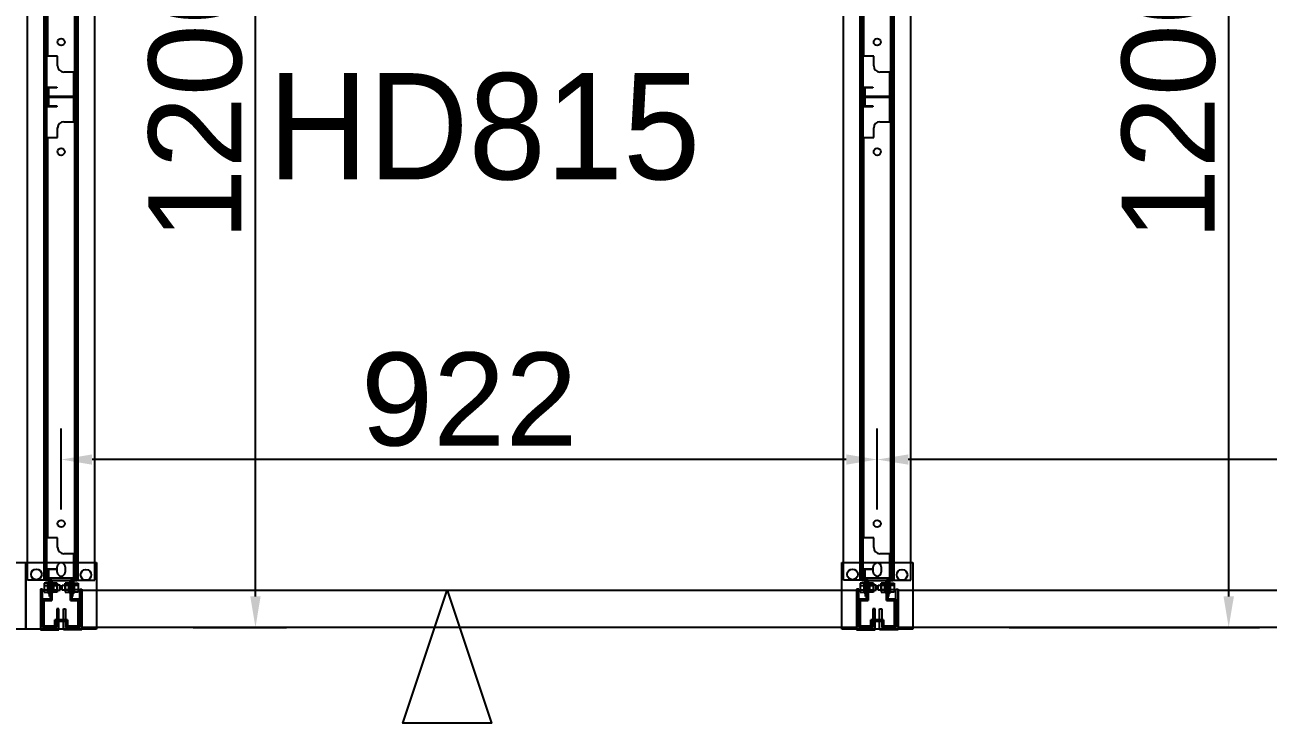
# Model space of a CAD drawing. Header units: millimetres. Extents: x 15382 to 37298, y 7351 to 31127.
# Drawn here: x 28447 to 29852, y 25556 to 26345 of the extents above; entities that cross this region are included whole.
import ezdxf

# ---------------------------------------------------------------- set-up
doc = ezdxf.new("R2010")
doc.units = ezdxf.units.MM
for name, color, linetype in [('111', 7, 'Continuous'), ('113', 3, 'Continuous'), ('114', 6, 'Continuous'), ('115', 30, 'Continuous'), ('116', 12, 'Continuous'), ('444-1', 30, 'Continuous'), ('444-2', 5, 'Continuous'), ('544-1', 40, 'Continuous'), ('6', 7, 'Continuous'), ('M40', 3, 'Continuous'), ('M6', 7, 'Continuous'), ('動線', 6, 'Continuous'), ('文字', 7, 'Continuous'), ('標註', 252, 'Continuous')]:
    doc.layers.add(name, color=color, linetype=linetype)
doc.styles.get("Standard").update_dxf_attribs({"font": 'arial.ttf'})
doc.styles.add('新細明體', font='')
doc.styles.get('新細明體').set_extended_font_data('PMingLiU')
doc.dimstyles.new('ISO-25', dxfattribs={"dimtxt": 2.5, "dimasz": 2.5, "dimexe": 1.25, "dimexo": 0.625, "dimtad": 1, "dimtxsty": 'Standard', "dimcen": 2.5, "dimadec": 0, "dimazin": 0, "dimtfac": 1, "dimtmove": 0, "dimatfit": 3, "dimfxl": 1, "dimarcsym": 0})

# ---------------------------------------------------------------- blocks, each defined once
blk = doc.blocks.new('*D15')
at = {"layer": 'Defpoints', "color": 0, "transparency": 16777216}
for p in [(29552.1, 26864.5), (29807, 26864.5), (29552.1, 25664.5)]:
    blk.add_point(p, dxfattribs=at)
at = {"layer": '標註', "color": 0, "lineweight": -2, "transparency": 16777216}
for p, q in [((29559.1, 26864.5), (29842, 26864.5)), ((29807, 25699.5), (29807, 26829.5)), ((29559.1, 25664.5), (29842, 25664.5))]:
    blk.add_line(p, q, dxfattribs=at)
at = {"layer": '標註', "color": 0, "transparency": 16777216}
for points in [[(29801.2, 26829.5), (29812.9, 26829.5), (29807, 26864.5)], [(29801.2, 25699.5), (29812.9, 25699.5), (29807, 25664.5)]]:
    blk.add_solid(points, dxfattribs=at)
at = {"layer": '標註', "color": 0, "transparency": 16777216, "insert": (29739.4, 26264.5), "char_height": 105, "attachment_point": 5, "rotation": 90}
blk.add_mtext('1200', dxfattribs=at)
blk = doc.blocks.new('*D16')
at = {"layer": 'Defpoints', "color": 0, "transparency": 16777216}
for p in [(29410, 25854.2), (29410, 25790.7), (31202, 25790.7)]:
    blk.add_point(p, dxfattribs=at)
at = {"layer": '標註', "color": 0, "lineweight": -2, "transparency": 16777216}
for p, q in [((29410, 25797.7), (29410, 25889.2)), ((31202, 25797.7), (31202, 25889.2)), ((31167, 25854.2), (29445, 25854.2))]:
    blk.add_line(p, q, dxfattribs=at)
at = {"layer": '標註', "color": 0, "transparency": 16777216}
for points in [[(29445, 25860), (29445, 25848.4), (29410, 25854.2)], [(31167, 25860), (31167, 25848.4), (31202, 25854.2)]]:
    blk.add_solid(points, dxfattribs=at)
at = {"layer": '標註', "color": 0, "transparency": 16777216, "insert": (30306, 25921.8), "char_height": 105, "attachment_point": 5}
blk.add_mtext('1792', dxfattribs=at)
blk = doc.blocks.new('*D11')
at = {"layer": 'Defpoints', "color": 0, "transparency": 16777216}
for p in [(28630.1, 26864.5), (28707.5, 26864.5), (28630.1, 25664.5)]:
    blk.add_point(p, dxfattribs=at)
at = {"layer": '標註', "color": 0, "lineweight": -2, "transparency": 16777216}
for p, q in [((28637.1, 26864.5), (28742.5, 26864.5)), ((28707.5, 25699.5), (28707.5, 26829.5)), ((28637.1, 25664.5), (28742.5, 25664.5))]:
    blk.add_line(p, q, dxfattribs=at)
at = {"layer": '標註', "color": 0, "transparency": 16777216}
for points in [[(28701.7, 26829.5), (28713.3, 26829.5), (28707.5, 26864.5)], [(28701.7, 25699.5), (28713.3, 25699.5), (28707.5, 25664.5)]]:
    blk.add_solid(points, dxfattribs=at)
at = {"layer": '標註', "color": 0, "transparency": 16777216, "insert": (28639.9, 26264.5), "char_height": 105, "attachment_point": 5, "rotation": 90}
blk.add_mtext('1200', dxfattribs=at)
blk = doc.blocks.new('*D12')
at = {"layer": 'Defpoints', "color": 0, "transparency": 16777216}
for p in [(28488, 25854.2), (28488, 25790.7), (29410, 25790.7)]:
    blk.add_point(p, dxfattribs=at)
at = {"layer": '標註', "color": 0, "lineweight": -2, "transparency": 16777216}
for p, q in [((28488, 25797.7), (28488, 25889.2)), ((29410, 25797.7), (29410, 25889.2)), ((29375, 25854.2), (28523, 25854.2))]:
    blk.add_line(p, q, dxfattribs=at)
at = {"layer": '標註', "color": 0, "transparency": 16777216}
for points in [[(28523, 25860), (28523, 25848.4), (28488, 25854.2)], [(29375, 25860), (29375, 25848.4), (29410, 25854.2)]]:
    blk.add_solid(points, dxfattribs=at)
at = {"layer": '標註', "color": 0, "transparency": 16777216, "insert": (28949, 25921.8), "char_height": 105, "attachment_point": 5}
blk.add_mtext('922', dxfattribs=at)

msp = doc.modelspace()

# ---------------------------------------------------------------- linework, layer by layer
at = {"layer": '111'}
for p, q in [((28470.386, 26811.468), (28470.386, 25717.468)), ((28505.586, 25717.468), (28505.586, 26811.468)), ((29392.386, 26811.468), (29392.386, 25717.468)), ((29427.586, 25717.468), (29427.586, 26811.468)), ((28483.486, 25726.968), (28483.486, 25732.968)), ((28487.986, 25737.468), (28487.986, 25737.468)), ((28492.486, 25732.968), (28492.486, 25726.968)), ((29405.486, 25726.968), (29405.486, 25732.968)), ((29409.986, 25737.468), (29409.986, 25737.468)), ((29414.486, 25732.968), (29414.486, 25726.968)), ((28487.986, 25722.468), (28487.986, 25722.468)), ((29409.986, 25722.468), (29409.986, 25722.468)), ((28470.386, 25717.468), (28505.586, 25717.468)), ((29392.386, 25717.468), (29427.586, 25717.468))]:
    msp.add_line(p, q, dxfattribs=at)
for centre, start, end in [((28487.986, 25732.968), 90, 180), ((28487.986, 25732.968), 0, 90), ((29409.986, 25732.968), 90, 180), ((29409.986, 25732.968), 0, 90), ((28487.986, 25726.968), 180, 270), ((28487.986, 25726.968), 270, 0), ((29409.986, 25726.968), 180, 270), ((29409.986, 25726.968), 270, 0)]:
    msp.add_arc(centre, 4.5, start, end, dxfattribs=at)
at = {"layer": '113'}
for p, q in [((28367.986, 25737.736), (28447.986, 25737.736)), ((28447.986, 25737.736), (28447.986, 25662.736)), ((28447.986, 25737.736), (28527.986, 25737.736)), ((28447.986, 25662.736), (28447.986, 25737.736)), ((28527.986, 25737.736), (28527.986, 25662.736)), ((29369.986, 25737.736), (29449.986, 25737.736)), ((29369.986, 25662.736), (29369.986, 25737.736)), ((29449.986, 25737.736), (29449.986, 25662.736)), ((28447.986, 25662.736), (28367.986, 25662.736)), ((28527.986, 25662.736), (28447.986, 25662.736)), ((29449.986, 25662.736), (29369.986, 25662.736))]:
    msp.add_line(p, q, dxfattribs=at)
at = {"layer": '113', "lineweight": -3}
for centre in [(28459.986, 25724.468), (28515.986, 25723.968), (29381.986, 25724.468), (29437.986, 25723.968)]:
    msp.add_circle(centre, 6, dxfattribs=at)
at = {"layer": '114'}
for points in [[(28511.486, 25706.468), (29386.486, 25706.468), (29386.486, 25664.468), (28511.486, 25664.468)], [(29433.486, 25706.468), (31178.486, 25706.468), (31178.486, 25664.468), (29433.486, 25664.468)]]:
    msp.add_lwpolyline(points, close=True, dxfattribs=at)
at = {"layer": '115'}
for p, q in [((28449.986, 25717.968), (28449.986, 26810.968)), ((28468.786, 25717.968), (28468.786, 26810.968)), ((28469.986, 26809.768), (28469.986, 25719.168)), ((28469.986, 26809.768), (28469.986, 25719.168)), ((28505.986, 26809.768), (28505.986, 25719.168)), ((28505.986, 26809.768), (28505.986, 25719.168)), ((28507.186, 25717.968), (28507.186, 26810.968)), ((28525.986, 25717.968), (28525.986, 26810.968)), ((29371.986, 25717.968), (29371.986, 26810.968)), ((29390.786, 25717.968), (29390.786, 26810.968)), ((29391.986, 26809.768), (29391.986, 25719.168)), ((29391.986, 26809.768), (29391.986, 25719.168)), ((29427.986, 26809.768), (29427.986, 25719.168)), ((29427.986, 26809.768), (29427.986, 25719.168)), ((29429.186, 25717.968), (29429.186, 26810.968)), ((29447.986, 25717.968), (29447.986, 26810.968)), ((28469.986, 25719.168), (28475.986, 25719.168)), ((28469.986, 25719.168), (28475.986, 25719.168)), ((28475.986, 25719.168), (28475.986, 25699.468)), ((28475.986, 25719.168), (28475.986, 25699.468)), ((28505.986, 25719.168), (28499.986, 25719.168)), ((28499.986, 25719.168), (28499.986, 25699.468)), ((28505.986, 25719.168), (28499.986, 25719.168)), ((28499.986, 25719.168), (28499.986, 25699.468)), ((29391.986, 25719.168), (29397.986, 25719.168)), ((29391.986, 25719.168), (29397.986, 25719.168)), ((29397.986, 25719.168), (29397.986, 25699.468)), ((29397.986, 25719.168), (29397.986, 25699.468)), ((29427.986, 25719.168), (29421.986, 25719.168)), ((29421.986, 25719.168), (29421.986, 25699.468)), ((29427.986, 25719.168), (29421.986, 25719.168)), ((29421.986, 25719.168), (29421.986, 25699.468)), ((28474.786, 25717.968), (28449.986, 25717.968)), ((28474.786, 25717.968), (28468.786, 25717.968)), ((28474.786, 25699.468), (28474.786, 25717.968)), ((28474.786, 25699.468), (28474.786, 25717.968)), ((28501.186, 25699.468), (28501.186, 25717.968)), ((28501.186, 25717.968), (28507.186, 25717.968)), ((28501.186, 25699.468), (28501.186, 25717.968)), ((28501.186, 25717.968), (28525.986, 25717.968)), ((29396.786, 25717.968), (29371.986, 25717.968)), ((29396.786, 25717.968), (29390.786, 25717.968)), ((29396.786, 25699.468), (29396.786, 25717.968)), ((29396.786, 25699.468), (29396.786, 25717.968)), ((29423.186, 25699.468), (29423.186, 25717.968)), ((29423.186, 25717.968), (29429.186, 25717.968)), ((29423.186, 25699.468), (29423.186, 25717.968)), ((29423.186, 25717.968), (29447.986, 25717.968)), ((28475.986, 25699.468), (28474.786, 25699.468)), ((28475.986, 25699.468), (28474.786, 25699.468)), ((28499.986, 25699.468), (28501.186, 25699.468)), ((28499.986, 25699.468), (28501.186, 25699.468)), ((29397.986, 25699.468), (29396.786, 25699.468)), ((29397.986, 25699.468), (29396.786, 25699.468)), ((29421.986, 25699.468), (29423.186, 25699.468)), ((29421.986, 25699.468), (29423.186, 25699.468))]:
    msp.add_line(p, q, dxfattribs=at)
at = {"layer": '115', "lineweight": -3}
for p, q in [((28474.786, 25705.968), (28474.786, 25712.968)), ((28474.786, 25712.968), (28475.986, 25712.968)), ((28474.786, 25709.468), (28474.786, 25712.968)), ((28474.786, 25712.968), (28475.986, 25712.968)), ((28475.986, 25709.468), (28474.786, 25709.468)), ((28475.986, 25705.968), (28474.786, 25705.968)), ((28475.986, 25712.968), (28475.986, 25705.968)), ((28475.986, 25712.968), (28475.986, 25709.468)), ((28501.186, 25712.968), (28499.986, 25712.968)), ((28499.986, 25712.968), (28499.986, 25705.968)), ((28501.186, 25712.968), (28499.986, 25712.968)), ((28499.986, 25712.968), (28499.986, 25709.468)), ((28499.986, 25709.468), (28501.186, 25709.468)), ((28499.986, 25705.968), (28501.186, 25705.968)), ((28501.186, 25705.968), (28501.186, 25712.968)), ((28501.186, 25709.468), (28501.186, 25712.968)), ((29396.786, 25705.968), (29396.786, 25712.968)), ((29396.786, 25712.968), (29397.986, 25712.968)), ((29396.786, 25709.468), (29396.786, 25712.968)), ((29396.786, 25712.968), (29397.986, 25712.968)), ((29397.986, 25709.468), (29396.786, 25709.468)), ((29397.986, 25705.968), (29396.786, 25705.968)), ((29397.986, 25712.968), (29397.986, 25705.968)), ((29397.986, 25712.968), (29397.986, 25709.468)), ((29423.186, 25712.968), (29421.986, 25712.968)), ((29421.986, 25712.968), (29421.986, 25705.968)), ((29423.186, 25712.968), (29421.986, 25712.968)), ((29421.986, 25712.968), (29421.986, 25709.468)), ((29421.986, 25709.468), (29423.186, 25709.468)), ((29421.986, 25705.968), (29423.186, 25705.968)), ((29423.186, 25705.968), (29423.186, 25712.968)), ((29423.186, 25709.468), (29423.186, 25712.968))]:
    msp.add_line(p, q, dxfattribs=at)
at = {"layer": '116'}
for p, q in [((28466.986, 25707.968), (28464.486, 25707.968)), ((28464.486, 25707.968), (28464.486, 25661.968)), ((28466.986, 25664.468), (28466.986, 25707.968)), ((28508.986, 25664.468), (28508.986, 25707.968)), ((28508.986, 25707.968), (28511.486, 25707.968)), ((28511.486, 25707.968), (28511.486, 25661.968)), ((29388.986, 25707.968), (29386.486, 25707.968)), ((29386.486, 25707.968), (29386.486, 25661.968)), ((29388.986, 25664.468), (29388.986, 25707.968)), ((29430.986, 25664.468), (29430.986, 25707.968)), ((29430.986, 25707.968), (29433.486, 25707.968)), ((29433.486, 25707.968), (29433.486, 25661.968)), ((28466.986, 25685.446), (28464.486, 25685.446)), ((28466.986, 25680.468), (28464.486, 25680.468)), ((28485.486, 25685.468), (28482.986, 25685.468)), ((28482.986, 25685.468), (28482.986, 25664.468)), ((28485.486, 25661.968), (28485.486, 25685.468)), ((28490.486, 25661.968), (28490.486, 25685.468)), ((28490.486, 25685.468), (28492.986, 25685.468)), ((28492.986, 25685.468), (28492.986, 25664.468)), ((28508.986, 25685.446), (28511.486, 25685.446)), ((28508.986, 25680.468), (28511.486, 25680.468)), ((29388.986, 25685.446), (29386.486, 25685.446)), ((29388.986, 25680.468), (29386.486, 25680.468)), ((29407.486, 25685.468), (29404.986, 25685.468)), ((29404.986, 25685.468), (29404.986, 25664.468)), ((29407.486, 25661.968), (29407.486, 25685.468)), ((29412.486, 25661.968), (29412.486, 25685.468)), ((29412.486, 25685.468), (29414.986, 25685.468)), ((29414.986, 25685.468), (29414.986, 25664.468)), ((29430.986, 25685.446), (29433.486, 25685.446)), ((29430.986, 25680.468), (29433.486, 25680.468)), ((28466.986, 25675.49), (28464.486, 25675.49)), ((28464.486, 25661.968), (28483.986, 25661.968)), ((28482.986, 25664.468), (28466.986, 25664.468)), ((28482.986, 25661.968), (28485.486, 25661.968)), ((28492.986, 25661.968), (28490.486, 25661.968)), ((28511.486, 25661.968), (28491.986, 25661.968)), ((28492.986, 25664.468), (28508.986, 25664.468)), ((28508.986, 25675.49), (28511.486, 25675.49)), ((29388.986, 25675.49), (29386.486, 25675.49)), ((29386.486, 25661.968), (29405.986, 25661.968)), ((29404.986, 25664.468), (29388.986, 25664.468)), ((29404.986, 25661.968), (29407.486, 25661.968)), ((29414.986, 25661.968), (29412.486, 25661.968)), ((29433.486, 25661.968), (29413.986, 25661.968)), ((29414.986, 25664.468), (29430.986, 25664.468)), ((29430.986, 25675.49), (29433.486, 25675.49))]:
    msp.add_line(p, q, dxfattribs=at)
at = {"layer": '116', "lineweight": -3}
for p, q in [((28466.986, 25685.446), (28464.486, 25685.446)), ((28464.486, 25685.446), (28464.486, 25680.468)), ((28466.986, 25685.446), (28464.486, 25685.446)), ((28464.486, 25685.446), (28464.486, 25675.49)), ((28464.486, 25680.468), (28466.986, 25680.468)), ((28466.986, 25680.468), (28466.986, 25685.446)), ((28466.986, 25675.49), (28466.986, 25685.446)), ((28511.486, 25685.446), (28508.986, 25685.446)), ((28508.986, 25685.446), (28508.986, 25675.49)), ((28511.486, 25685.446), (28508.986, 25685.446)), ((28508.986, 25685.446), (28508.986, 25680.468)), ((28508.986, 25680.468), (28511.486, 25680.468)), ((28511.486, 25675.49), (28511.486, 25685.446)), ((28511.486, 25680.468), (28511.486, 25685.446)), ((29388.986, 25685.446), (29386.486, 25685.446)), ((29386.486, 25685.446), (29386.486, 25680.468)), ((29388.986, 25685.446), (29386.486, 25685.446)), ((29386.486, 25685.446), (29386.486, 25675.49)), ((29386.486, 25680.468), (29388.986, 25680.468)), ((29388.986, 25680.468), (29388.986, 25685.446)), ((29388.986, 25675.49), (29388.986, 25685.446)), ((29433.486, 25685.446), (29430.986, 25685.446)), ((29430.986, 25685.446), (29430.986, 25675.49)), ((29433.486, 25685.446), (29430.986, 25685.446)), ((29430.986, 25685.446), (29430.986, 25680.468)), ((29430.986, 25680.468), (29433.486, 25680.468)), ((29433.486, 25675.49), (29433.486, 25685.446)), ((29433.486, 25680.468), (29433.486, 25685.446)), ((28464.486, 25675.49), (28466.986, 25675.49)), ((28508.986, 25675.49), (28511.486, 25675.49)), ((29386.486, 25675.49), (29388.986, 25675.49)), ((29430.986, 25675.49), (29433.486, 25675.49))]:
    msp.add_line(p, q, dxfattribs=at)
at = {"layer": '444-1'}
for p, q in [((29424.986, 26807.768), (29424.986, 26263.768)), ((29394.986, 26309.768), (29394.986, 26761.768)), ((29405.986, 26309.768), (29394.986, 26309.768)), ((29405.986, 26298.768), (29405.986, 26309.768)), ((29424.186, 26291.768), (29412.986, 26291.768)), ((29424.186, 26264.568), (29424.186, 26291.768)), ((29394.986, 26263.768), (29394.986, 26274.768)), ((29394.986, 26274.768), (29404.986, 26274.768)), ((29404.986, 26273.968), (29395.786, 26273.968)), ((29395.786, 26273.968), (29395.786, 26264.568)), ((29404.986, 26274.768), (29404.986, 26273.968)), ((29424.986, 26263.768), (29394.986, 26263.768)), ((29395.786, 26264.568), (29424.186, 26264.568))]:
    msp.add_line(p, q, dxfattribs=at)
msp.add_circle((29409.986, 26325.768), 4, dxfattribs=at)
msp.add_arc((29412.986, 26298.768), 7, 180, 270, dxfattribs=at)
at = {"layer": '444-2'}
for p, q in [((28502.986, 26807.768), (28502.986, 26263.768)), ((28472.986, 26309.768), (28472.986, 26761.768)), ((28483.986, 26309.768), (28472.986, 26309.768)), ((28483.986, 26298.768), (28483.986, 26309.768)), ((28502.186, 26291.768), (28490.986, 26291.768)), ((28502.186, 26264.568), (28502.186, 26291.768)), ((28472.986, 26263.768), (28472.986, 26274.768)), ((28472.986, 26274.768), (28482.986, 26274.768)), ((28482.986, 26273.968), (28473.786, 26273.968)), ((28473.786, 26273.968), (28473.786, 26264.568)), ((28482.986, 26274.768), (28482.986, 26273.968)), ((28502.986, 26263.768), (28472.986, 26263.768)), ((28472.986, 26252.768), (28472.986, 26263.768)), ((28472.986, 26263.768), (28502.986, 26263.768)), ((28482.986, 26252.768), (28472.986, 26252.768)), ((28473.786, 26264.568), (28502.186, 26264.568)), ((28502.186, 26262.968), (28473.786, 26262.968)), ((28473.786, 26262.968), (28473.786, 26253.568)), ((28473.786, 26253.568), (28482.986, 26253.568)), ((28482.986, 26253.568), (28482.986, 26252.768)), ((28502.186, 26263.768), (28502.986, 26263.768)), ((28502.186, 26235.768), (28502.186, 26262.968)), ((28502.986, 26263.768), (28502.986, 25719.768)), ((28502.986, 26263.768), (28502.986, 26262.968)), ((28483.986, 26217.768), (28483.986, 26228.768)), ((28490.986, 26235.768), (28502.186, 26235.768)), ((28472.986, 25765.768), (28472.986, 26217.768)), ((28472.986, 26217.768), (28483.986, 26217.768)), ((28483.986, 25765.768), (28472.986, 25765.768)), ((28483.986, 25754.768), (28483.986, 25765.768)), ((28502.186, 25747.768), (28490.986, 25747.768)), ((28502.186, 25720.568), (28502.186, 25747.768)), ((28472.986, 25719.768), (28472.986, 25730.768)), ((28472.986, 25730.768), (28482.986, 25730.768)), ((28502.986, 25719.768), (28472.986, 25719.768)), ((28482.986, 25729.968), (28473.786, 25729.968)), ((28473.786, 25729.968), (28473.786, 25720.568)), ((28473.786, 25720.568), (28502.186, 25720.568)), ((28482.986, 25730.768), (28482.986, 25729.968))]:
    msp.add_line(p, q, dxfattribs=at)
for centre in [(28487.986, 26325.768), (28487.986, 26201.768), (28487.986, 25781.768)]:
    msp.add_circle(centre, 4, dxfattribs=at)
for centre, start, end in [((28490.986, 26298.768), 180, 270), ((28490.986, 26228.768), 90, 180), ((28490.986, 25754.768), 180, 270)]:
    msp.add_arc(centre, 7, start, end, dxfattribs=at)
at = {"layer": '544-1'}
for p, q in [((29394.986, 26252.768), (29394.986, 26263.768)), ((29394.986, 26263.768), (29424.986, 26263.768)), ((29404.986, 26252.768), (29394.986, 26252.768)), ((29424.186, 26262.968), (29395.786, 26262.968)), ((29395.786, 26262.968), (29395.786, 26253.568)), ((29395.786, 26253.568), (29404.986, 26253.568)), ((29404.986, 26253.568), (29404.986, 26252.768)), ((29424.186, 26263.768), (29424.986, 26263.768)), ((29424.186, 26235.768), (29424.186, 26262.968)), ((29424.986, 26263.768), (29424.986, 25719.768)), ((29424.986, 26263.768), (29424.986, 26262.968)), ((29405.986, 26217.768), (29405.986, 26228.768)), ((29412.986, 26235.768), (29424.186, 26235.768)), ((29394.986, 25765.768), (29394.986, 26217.768)), ((29394.986, 26217.768), (29405.986, 26217.768)), ((29405.986, 25765.768), (29394.986, 25765.768)), ((29405.986, 25754.768), (29405.986, 25765.768)), ((29424.186, 25747.768), (29412.986, 25747.768)), ((29424.186, 25720.568), (29424.186, 25747.768)), ((29394.986, 25719.768), (29394.986, 25730.768)), ((29394.986, 25730.768), (29404.986, 25730.768)), ((29424.986, 25719.768), (29394.986, 25719.768)), ((29404.986, 25729.968), (29395.786, 25729.968)), ((29395.786, 25729.968), (29395.786, 25720.568)), ((29395.786, 25720.568), (29424.186, 25720.568)), ((29404.986, 25730.768), (29404.986, 25729.968))]:
    msp.add_line(p, q, dxfattribs=at)
for centre in [(29409.986, 26201.768), (29409.986, 25781.768)]:
    msp.add_circle(centre, 4, dxfattribs=at)
for centre, start, end in [((29412.986, 26228.768), 90, 180), ((29412.986, 25754.768), 180, 270)]:
    msp.add_arc(centre, 7, start, end, dxfattribs=at)
at = {"layer": '6'}
for p, q in [((28470.386, 26811.468), (28470.386, 25717.468)), ((28471.986, 25717.468), (28471.986, 26811.468)), ((28503.986, 26811.468), (28503.986, 25717.468)), ((28505.586, 25717.468), (28505.586, 26811.468)), ((29392.386, 26811.468), (29392.386, 25717.468)), ((29393.986, 25717.468), (29393.986, 26811.468)), ((29425.986, 26811.468), (29425.986, 25717.468)), ((29427.586, 25717.468), (29427.586, 26811.468)), ((28470.386, 25717.468), (28471.986, 25717.468)), ((28503.986, 25717.468), (28505.586, 25717.468)), ((29392.386, 25717.468), (29393.986, 25717.468)), ((29425.986, 25717.468), (29427.586, 25717.468))]:
    msp.add_line(p, q, dxfattribs=at)
at = {"layer": 'M40'}
for p, q in [((28475.986, 25696.468), (28475.986, 25717.468)), ((28475.986, 25717.468), (28477.586, 25717.468)), ((28477.586, 25717.468), (28475.986, 25717.468)), ((28475.986, 25717.468), (28475.986, 25696.468)), ((28477.586, 25712.968), (28475.986, 25712.968)), ((28477.586, 25709.468), (28475.986, 25709.468)), ((28477.586, 25705.968), (28475.986, 25705.968)), ((28477.586, 25717.468), (28477.586, 25694.868)), ((28477.586, 25694.868), (28477.586, 25717.468)), ((28498.386, 25694.868), (28498.386, 25717.468)), ((28498.386, 25717.468), (28499.986, 25717.468)), ((28499.986, 25717.468), (28498.386, 25717.468)), ((28498.386, 25717.468), (28498.386, 25694.868)), ((28499.986, 25712.968), (28498.386, 25712.968)), ((28499.986, 25709.468), (28498.386, 25709.468)), ((28499.986, 25705.968), (28498.386, 25705.968)), ((28499.986, 25717.468), (28499.986, 25696.468)), ((28499.986, 25696.468), (28499.986, 25717.468)), ((29397.986, 25696.468), (29397.986, 25717.468)), ((29397.986, 25717.468), (29399.586, 25717.468)), ((29399.586, 25717.468), (29397.986, 25717.468)), ((29397.986, 25717.468), (29397.986, 25696.468)), ((29399.586, 25712.968), (29397.986, 25712.968)), ((29399.586, 25709.468), (29397.986, 25709.468)), ((29399.586, 25705.968), (29397.986, 25705.968)), ((29399.586, 25717.468), (29399.586, 25694.868)), ((29399.586, 25694.868), (29399.586, 25717.468)), ((29420.386, 25694.868), (29420.386, 25717.468)), ((29420.386, 25717.468), (29421.986, 25717.468)), ((29421.986, 25717.468), (29420.386, 25717.468)), ((29420.386, 25717.468), (29420.386, 25694.868)), ((29421.986, 25712.968), (29420.386, 25712.968)), ((29421.986, 25709.468), (29420.386, 25709.468)), ((29421.986, 25705.968), (29420.386, 25705.968)), ((29421.986, 25717.468), (29421.986, 25696.468)), ((29421.986, 25696.468), (29421.986, 25717.468)), ((28466.986, 25664.468), (28466.986, 25696.468)), ((28466.986, 25696.468), (28475.986, 25696.468)), ((28475.986, 25696.468), (28466.986, 25696.468)), ((28466.986, 25696.468), (28466.986, 25664.468)), ((28477.586, 25694.868), (28468.586, 25694.868)), ((28468.586, 25694.868), (28468.586, 25666.068)), ((28468.586, 25666.068), (28468.586, 25694.868)), ((28468.586, 25694.868), (28477.586, 25694.868)), ((28475.986, 25694.868), (28477.586, 25694.868)), ((28477.586, 25694.868), (28477.586, 25696.468)), ((28498.386, 25694.868), (28498.386, 25696.468)), ((28499.986, 25694.868), (28498.386, 25694.868)), ((28507.386, 25694.868), (28498.386, 25694.868)), ((28498.386, 25694.868), (28507.386, 25694.868)), ((28499.986, 25696.468), (28508.986, 25696.468)), ((28508.986, 25696.468), (28499.986, 25696.468)), ((28507.386, 25666.068), (28507.386, 25694.868)), ((28507.386, 25694.868), (28507.386, 25666.068)), ((28508.986, 25696.468), (28508.986, 25664.468)), ((28508.986, 25664.468), (28508.986, 25696.468)), ((29388.986, 25664.468), (29388.986, 25696.468)), ((29388.986, 25696.468), (29397.986, 25696.468)), ((29397.986, 25696.468), (29388.986, 25696.468)), ((29388.986, 25696.468), (29388.986, 25664.468)), ((29399.586, 25694.868), (29390.586, 25694.868)), ((29390.586, 25694.868), (29390.586, 25666.068)), ((29390.586, 25666.068), (29390.586, 25694.868)), ((29390.586, 25694.868), (29399.586, 25694.868)), ((29397.986, 25694.868), (29399.586, 25694.868)), ((29399.586, 25694.868), (29399.586, 25696.468)), ((29420.386, 25694.868), (29420.386, 25696.468)), ((29421.986, 25694.868), (29420.386, 25694.868)), ((29429.386, 25694.868), (29420.386, 25694.868)), ((29420.386, 25694.868), (29429.386, 25694.868)), ((29421.986, 25696.468), (29430.986, 25696.468)), ((29430.986, 25696.468), (29421.986, 25696.468)), ((29429.386, 25666.068), (29429.386, 25694.868)), ((29429.386, 25694.868), (29429.386, 25666.068)), ((29430.986, 25696.468), (29430.986, 25664.468)), ((29430.986, 25664.468), (29430.986, 25696.468)), ((28507.386, 25683.718), (28508.986, 25683.718)), ((28507.386, 25680.468), (28508.986, 25680.468)), ((28507.386, 25677.218), (28508.986, 25677.218)), ((29429.386, 25683.718), (29430.986, 25683.718)), ((29429.386, 25680.468), (29430.986, 25680.468)), ((29429.386, 25677.218), (29430.986, 25677.218)), ((28482.486, 25664.468), (28466.986, 25664.468)), ((28466.986, 25664.468), (28482.486, 25664.468)), ((28468.586, 25666.068), (28480.886, 25666.068)), ((28480.886, 25666.068), (28468.586, 25666.068)), ((28480.886, 25666.068), (28480.886, 25673.068)), ((28480.886, 25673.068), (28495.086, 25673.068)), ((28495.086, 25673.068), (28480.886, 25673.068)), ((28480.886, 25673.068), (28480.886, 25666.068)), ((28482.486, 25671.468), (28482.486, 25673.068)), ((28493.486, 25671.468), (28482.486, 25671.468)), ((28482.486, 25671.468), (28482.486, 25664.468)), ((28482.486, 25664.468), (28482.486, 25671.468)), ((28482.486, 25671.468), (28493.486, 25671.468)), ((28493.486, 25664.468), (28493.486, 25671.468)), ((28493.486, 25671.468), (28493.486, 25664.468)), ((28508.986, 25664.468), (28493.486, 25664.468)), ((28493.486, 25664.468), (28508.986, 25664.468)), ((28495.086, 25673.068), (28495.086, 25666.068)), ((28495.086, 25666.068), (28495.086, 25673.068)), ((28495.086, 25666.068), (28507.386, 25666.068)), ((28507.386, 25666.068), (28495.086, 25666.068)), ((29404.486, 25664.468), (29388.986, 25664.468)), ((29388.986, 25664.468), (29404.486, 25664.468)), ((29390.586, 25666.068), (29402.886, 25666.068)), ((29402.886, 25666.068), (29390.586, 25666.068)), ((29402.886, 25666.068), (29402.886, 25673.068)), ((29402.886, 25673.068), (29417.086, 25673.068)), ((29417.086, 25673.068), (29402.886, 25673.068)), ((29402.886, 25673.068), (29402.886, 25666.068)), ((29404.486, 25671.468), (29404.486, 25673.068)), ((29415.486, 25671.468), (29404.486, 25671.468)), ((29404.486, 25671.468), (29404.486, 25664.468)), ((29404.486, 25664.468), (29404.486, 25671.468)), ((29404.486, 25671.468), (29415.486, 25671.468)), ((29415.486, 25664.468), (29415.486, 25671.468)), ((29415.486, 25671.468), (29415.486, 25664.468)), ((29430.986, 25664.468), (29415.486, 25664.468)), ((29415.486, 25664.468), (29430.986, 25664.468)), ((29417.086, 25673.068), (29417.086, 25666.068)), ((29417.086, 25666.068), (29417.086, 25673.068)), ((29417.086, 25666.068), (29429.386, 25666.068)), ((29429.386, 25666.068), (29417.086, 25666.068))]:
    msp.add_line(p, q, dxfattribs=at)
at = {"layer": 'M40', "lineweight": -3}
for p, q in [((28475.986, 25705.968), (28475.986, 25712.968)), ((28475.986, 25712.968), (28477.586, 25712.968)), ((28475.986, 25709.468), (28475.986, 25712.968)), ((28475.986, 25712.968), (28477.586, 25712.968)), ((28477.586, 25709.468), (28475.986, 25709.468)), ((28477.586, 25705.968), (28475.986, 25705.968)), ((28477.586, 25712.968), (28477.586, 25705.968)), ((28477.586, 25712.968), (28477.586, 25709.468)), ((28499.986, 25712.968), (28498.386, 25712.968)), ((28498.386, 25712.968), (28498.386, 25705.968)), ((28499.986, 25712.968), (28498.386, 25712.968)), ((28498.386, 25712.968), (28498.386, 25709.468)), ((28498.386, 25709.468), (28499.986, 25709.468)), ((28498.386, 25705.968), (28499.986, 25705.968)), ((28499.986, 25705.968), (28499.986, 25712.968)), ((28499.986, 25709.468), (28499.986, 25712.968)), ((29397.986, 25705.968), (29397.986, 25712.968)), ((29397.986, 25712.968), (29399.586, 25712.968)), ((29397.986, 25709.468), (29397.986, 25712.968)), ((29397.986, 25712.968), (29399.586, 25712.968)), ((29399.586, 25709.468), (29397.986, 25709.468)), ((29399.586, 25705.968), (29397.986, 25705.968)), ((29399.586, 25712.968), (29399.586, 25705.968)), ((29399.586, 25712.968), (29399.586, 25709.468)), ((29421.986, 25712.968), (29420.386, 25712.968)), ((29420.386, 25712.968), (29420.386, 25705.968)), ((29421.986, 25712.968), (29420.386, 25712.968)), ((29420.386, 25712.968), (29420.386, 25709.468)), ((29420.386, 25709.468), (29421.986, 25709.468)), ((29420.386, 25705.968), (29421.986, 25705.968)), ((29421.986, 25705.968), (29421.986, 25712.968)), ((29421.986, 25709.468), (29421.986, 25712.968)), ((28468.586, 25683.718), (28466.986, 25683.718)), ((28466.986, 25683.718), (28466.986, 25677.218)), ((28468.586, 25683.718), (28466.986, 25683.718)), ((28466.986, 25683.718), (28466.986, 25680.468)), ((28466.986, 25680.468), (28468.586, 25680.468)), ((28466.986, 25677.218), (28468.586, 25677.218)), ((28468.586, 25677.218), (28468.586, 25683.718)), ((28468.586, 25680.468), (28468.586, 25683.718)), ((28508.986, 25683.718), (28507.386, 25683.718)), ((28507.386, 25683.718), (28507.386, 25677.218)), ((28508.986, 25683.718), (28507.386, 25683.718)), ((28507.386, 25683.718), (28507.386, 25680.468)), ((28507.386, 25680.468), (28508.986, 25680.468)), ((28507.386, 25677.218), (28508.986, 25677.218)), ((28508.986, 25677.218), (28508.986, 25683.718)), ((28508.986, 25680.468), (28508.986, 25683.718)), ((29390.586, 25683.718), (29388.986, 25683.718)), ((29388.986, 25683.718), (29388.986, 25677.218)), ((29390.586, 25683.718), (29388.986, 25683.718)), ((29388.986, 25683.718), (29388.986, 25680.468)), ((29388.986, 25680.468), (29390.586, 25680.468)), ((29388.986, 25677.218), (29390.586, 25677.218)), ((29390.586, 25677.218), (29390.586, 25683.718)), ((29390.586, 25680.468), (29390.586, 25683.718)), ((29430.986, 25683.718), (29429.386, 25683.718)), ((29429.386, 25683.718), (29429.386, 25677.218)), ((29430.986, 25683.718), (29429.386, 25683.718)), ((29429.386, 25683.718), (29429.386, 25680.468)), ((29429.386, 25680.468), (29430.986, 25680.468)), ((29429.386, 25677.218), (29430.986, 25677.218)), ((29430.986, 25677.218), (29430.986, 25683.718)), ((29430.986, 25680.468), (29430.986, 25683.718)), ((28482.486, 25671.468), (28482.486, 25673.068)), ((28482.486, 25673.068), (28493.486, 25673.068)), ((28487.986, 25673.068), (28482.486, 25673.068)), ((28482.486, 25673.068), (28482.486, 25671.468)), ((28493.486, 25671.468), (28482.486, 25671.468)), ((28482.486, 25671.468), (28487.986, 25671.468)), ((28487.986, 25671.468), (28487.986, 25673.068)), ((28493.486, 25673.068), (28493.486, 25671.468)), ((29404.486, 25671.468), (29404.486, 25673.068)), ((29404.486, 25673.068), (29415.486, 25673.068)), ((29409.986, 25673.068), (29404.486, 25673.068)), ((29404.486, 25673.068), (29404.486, 25671.468)), ((29415.486, 25671.468), (29404.486, 25671.468)), ((29404.486, 25671.468), (29409.986, 25671.468)), ((29409.986, 25671.468), (29409.986, 25673.068)), ((29415.486, 25673.068), (29415.486, 25671.468))]:
    msp.add_line(p, q, dxfattribs=at)
at = {"layer": 'M6'}
for p, q in [((28473.086, 25714.468), (28468.786, 25714.468)), ((28468.786, 25714.468), (28468.786, 25704.468)), ((28473.086, 25714.468), (28468.786, 25714.468)), ((28468.786, 25714.468), (28468.786, 25704.468)), ((28468.786, 25711.968), (28473.086, 25711.968)), ((28468.786, 25706.968), (28473.086, 25706.968)), ((28468.786, 25704.468), (28473.086, 25704.468)), ((28468.786, 25704.468), (28473.086, 25704.468)), ((28474.586, 25716.468), (28473.086, 25714.468)), ((28473.086, 25704.468), (28473.086, 25714.468)), ((28473.086, 25704.468), (28474.586, 25702.468)), ((28474.786, 25716.468), (28474.586, 25716.468)), ((28474.786, 25712.468), (28474.786, 25716.468)), ((28486.786, 25712.468), (28474.786, 25712.468)), ((28474.786, 25706.468), (28486.786, 25706.468)), ((28474.786, 25702.468), (28474.786, 25706.468)), ((28477.586, 25703.468), (28477.586, 25715.468)), ((28477.586, 25715.468), (28477.786, 25715.468)), ((28477.786, 25715.468), (28479.286, 25714.468)), ((28479.286, 25704.468), (28477.786, 25703.468)), ((28479.286, 25714.468), (28483.586, 25714.468)), ((28479.286, 25704.468), (28479.286, 25714.468)), ((28479.286, 25714.468), (28483.586, 25714.468)), ((28483.586, 25714.468), (28479.286, 25714.468)), ((28479.286, 25714.468), (28479.286, 25706.968)), ((28479.286, 25704.468), (28479.286, 25711.968)), ((28479.286, 25711.968), (28483.586, 25711.968)), ((28479.286, 25706.968), (28483.586, 25706.968)), ((28483.586, 25704.468), (28479.286, 25704.468)), ((28483.586, 25704.468), (28479.286, 25704.468)), ((28483.586, 25704.468), (28479.286, 25704.468)), ((28483.586, 25714.468), (28483.586, 25704.468)), ((28483.586, 25714.468), (28483.586, 25704.468)), ((28483.586, 25706.968), (28483.586, 25714.468)), ((28483.586, 25711.968), (28483.586, 25704.468)), ((28486.786, 25706.468), (28486.786, 25712.468)), ((28489.186, 25706.468), (28489.186, 25712.468)), ((28489.186, 25712.468), (28501.186, 25712.468)), ((28501.186, 25706.468), (28489.186, 25706.468)), ((28496.686, 25714.468), (28492.386, 25714.468)), ((28492.386, 25714.468), (28492.386, 25704.468)), ((28496.686, 25714.468), (28492.386, 25714.468)), ((28492.386, 25714.468), (28492.386, 25704.468)), ((28492.386, 25714.468), (28496.686, 25714.468)), ((28492.386, 25706.968), (28492.386, 25714.468)), ((28496.686, 25711.968), (28492.386, 25711.968)), ((28492.386, 25711.968), (28492.386, 25704.468)), ((28496.686, 25706.968), (28492.386, 25706.968)), ((28492.386, 25704.468), (28496.686, 25704.468)), ((28492.386, 25704.468), (28496.686, 25704.468)), ((28492.386, 25704.468), (28496.686, 25704.468)), ((28498.186, 25715.468), (28496.686, 25714.468)), ((28496.686, 25704.468), (28496.686, 25714.468)), ((28496.686, 25714.468), (28496.686, 25706.968)), ((28496.686, 25704.468), (28496.686, 25711.968)), ((28496.686, 25704.468), (28498.186, 25703.468)), ((28498.386, 25715.468), (28498.186, 25715.468)), ((28498.386, 25703.468), (28498.386, 25715.468)), ((28501.186, 25712.468), (28501.186, 25716.468)), ((28501.186, 25716.468), (28501.386, 25716.468)), ((28501.186, 25702.468), (28501.186, 25706.468)), ((28501.386, 25716.468), (28502.886, 25714.468)), ((28502.886, 25704.468), (28501.386, 25702.468)), ((28502.886, 25714.468), (28507.186, 25714.468)), ((28502.886, 25704.468), (28502.886, 25714.468)), ((28502.886, 25714.468), (28507.186, 25714.468)), ((28507.186, 25711.968), (28502.886, 25711.968)), ((28507.186, 25706.968), (28502.886, 25706.968)), ((28507.186, 25704.468), (28502.886, 25704.468)), ((28507.186, 25704.468), (28502.886, 25704.468)), ((28507.186, 25714.468), (28507.186, 25704.468)), ((28507.186, 25714.468), (28507.186, 25704.468)), ((29395.086, 25714.468), (29390.786, 25714.468)), ((29390.786, 25714.468), (29390.786, 25704.468)), ((29395.086, 25714.468), (29390.786, 25714.468)), ((29390.786, 25714.468), (29390.786, 25704.468)), ((29390.786, 25711.968), (29395.086, 25711.968)), ((29390.786, 25706.968), (29395.086, 25706.968)), ((29390.786, 25704.468), (29395.086, 25704.468)), ((29390.786, 25704.468), (29395.086, 25704.468)), ((29396.586, 25716.468), (29395.086, 25714.468)), ((29395.086, 25704.468), (29395.086, 25714.468)), ((29395.086, 25704.468), (29396.586, 25702.468)), ((29396.786, 25716.468), (29396.586, 25716.468)), ((29396.786, 25712.468), (29396.786, 25716.468)), ((29408.786, 25712.468), (29396.786, 25712.468)), ((29396.786, 25706.468), (29408.786, 25706.468)), ((29396.786, 25702.468), (29396.786, 25706.468)), ((29399.586, 25703.468), (29399.586, 25715.468)), ((29399.586, 25715.468), (29399.786, 25715.468)), ((29399.786, 25715.468), (29401.286, 25714.468)), ((29401.286, 25704.468), (29399.786, 25703.468)), ((29401.286, 25714.468), (29405.586, 25714.468)), ((29401.286, 25704.468), (29401.286, 25714.468)), ((29401.286, 25714.468), (29405.586, 25714.468)), ((29405.586, 25714.468), (29401.286, 25714.468)), ((29401.286, 25714.468), (29401.286, 25706.968)), ((29401.286, 25704.468), (29401.286, 25711.968)), ((29401.286, 25711.968), (29405.586, 25711.968)), ((29401.286, 25706.968), (29405.586, 25706.968)), ((29405.586, 25704.468), (29401.286, 25704.468)), ((29405.586, 25704.468), (29401.286, 25704.468)), ((29405.586, 25704.468), (29401.286, 25704.468)), ((29405.586, 25714.468), (29405.586, 25704.468)), ((29405.586, 25714.468), (29405.586, 25704.468)), ((29405.586, 25706.968), (29405.586, 25714.468)), ((29405.586, 25711.968), (29405.586, 25704.468)), ((29408.786, 25706.468), (29408.786, 25712.468)), ((29411.186, 25706.468), (29411.186, 25712.468)), ((29411.186, 25712.468), (29423.186, 25712.468)), ((29423.186, 25706.468), (29411.186, 25706.468)), ((29418.686, 25714.468), (29414.386, 25714.468)), ((29414.386, 25714.468), (29414.386, 25704.468)), ((29418.686, 25714.468), (29414.386, 25714.468)), ((29414.386, 25714.468), (29414.386, 25704.468)), ((29414.386, 25714.468), (29418.686, 25714.468)), ((29414.386, 25706.968), (29414.386, 25714.468)), ((29418.686, 25711.968), (29414.386, 25711.968)), ((29414.386, 25711.968), (29414.386, 25704.468)), ((29418.686, 25706.968), (29414.386, 25706.968)), ((29414.386, 25704.468), (29418.686, 25704.468)), ((29414.386, 25704.468), (29418.686, 25704.468)), ((29414.386, 25704.468), (29418.686, 25704.468)), ((29420.186, 25715.468), (29418.686, 25714.468)), ((29418.686, 25704.468), (29418.686, 25714.468)), ((29418.686, 25714.468), (29418.686, 25706.968)), ((29418.686, 25704.468), (29418.686, 25711.968)), ((29418.686, 25704.468), (29420.186, 25703.468)), ((29420.386, 25715.468), (29420.186, 25715.468)), ((29420.386, 25703.468), (29420.386, 25715.468)), ((29423.186, 25712.468), (29423.186, 25716.468)), ((29423.186, 25716.468), (29423.386, 25716.468)), ((29423.186, 25702.468), (29423.186, 25706.468)), ((29423.386, 25716.468), (29424.886, 25714.468)), ((29424.886, 25704.468), (29423.386, 25702.468)), ((29424.886, 25714.468), (29429.186, 25714.468)), ((29424.886, 25704.468), (29424.886, 25714.468)), ((29424.886, 25714.468), (29429.186, 25714.468)), ((29429.186, 25711.968), (29424.886, 25711.968)), ((29429.186, 25706.968), (29424.886, 25706.968)), ((29429.186, 25704.468), (29424.886, 25704.468)), ((29429.186, 25704.468), (29424.886, 25704.468)), ((29429.186, 25714.468), (29429.186, 25704.468)), ((29429.186, 25714.468), (29429.186, 25704.468)), ((28474.586, 25702.468), (28474.786, 25702.468)), ((28477.786, 25703.468), (28477.586, 25703.468)), ((28498.186, 25703.468), (28498.386, 25703.468)), ((28501.386, 25702.468), (28501.186, 25702.468)), ((29396.586, 25702.468), (29396.786, 25702.468)), ((29399.786, 25703.468), (29399.586, 25703.468)), ((29420.186, 25703.468), (29420.386, 25703.468)), ((29423.386, 25702.468), (29423.186, 25702.468))]:
    msp.add_line(p, q, dxfattribs=at)
at = {"layer": '動線', "lineweight": -3}
msp.add_lwpolyline([(28924.091, 25706.468), (28974.091, 25556.468), (28874.091, 25556.468), (28924.091, 25706.468)], dxfattribs=at)

# ---------------------------------------------------------------- texts
at = {"layer": '文字', "color": 7, "style": '新細明體'}
msp.add_text('HD815', height=120, dxfattribs=at).set_placement((28721.477, 26170.698))

# ---------------------------------------------------------------- dimensions: what is measured, and where the dimension line sits
at = {"layer": '標註', "color": 8}
for base, p1, p2, angle, picture, middle in [((28707.499, 26864.468), (28630.148, 25664.468), (28630.148, 26864.468), 90, '*D11', (28639.889, 26264.468)), ((29807.035, 26864.468), (29552.148, 25664.468), (29552.148, 26864.468), 90, '*D15', (29739.425, 26264.468)), ((28487.986, 25854.192), (29409.986, 25790.677), (28487.986, 25790.677), 180, '*D12', (28948.986, 25921.802)), ((29409.986, 25854.192), (31201.986, 25790.677), (29409.986, 25790.677), 180, '*D16', (30305.986, 25921.802))]:
    dim = msp.add_linear_dim(base=base, p1=p1, p2=p2, angle=angle, dimstyle='ISO-25', override={"dimscale": 70, "dimtxt": 1.5, "dimasz": 0.5, "dimexe": 0.5, "dimexo": 0.1, "dimgap": 0.2}, dxfattribs=at)
    dim.commit()
    dim.dimension.update_dxf_attribs({"geometry": picture, "text_midpoint": middle})

doc.saveas('drawing.dxf')
